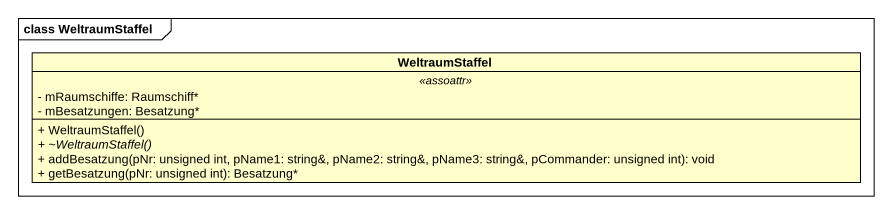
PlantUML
@startuml
mainframe class WeltraumStaffel
hide circle
hide empty members
skinparam classAttributeIconSize 0
class WeltraumStaffel {
  .. <<assoattr>> ..
  - mRaumschiffe: Raumschiff*
  - mBesatzungen: Besatzung*
  --
  + WeltraumStaffel()
  {abstract} + ~WeltraumStaffel()
  + addBesatzung(pNr: unsigned int, pName1: string&, pName2: string&, pName3: string&, pCommander: unsigned int): void
  + getBesatzung(pNr: unsigned int): Besatzung*
}
@enduml
